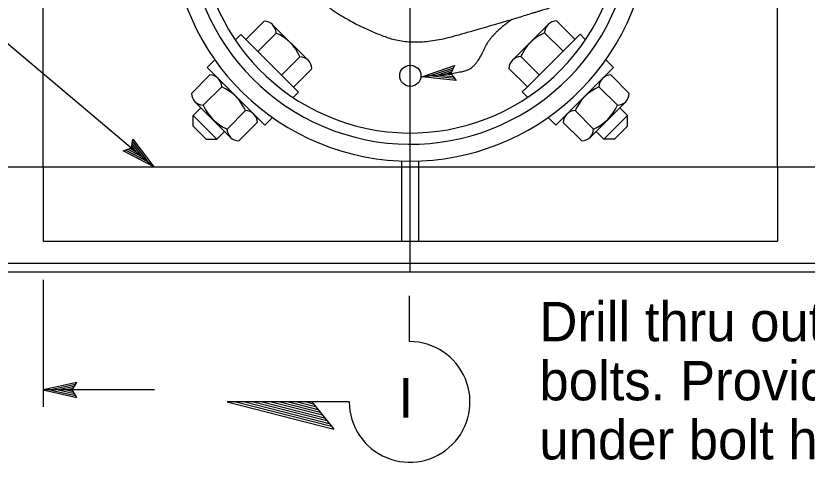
# Model space of a CAD drawing. Extents: x -893 to 867, y -474 to 712.
# Drawn here: x -694.7 to -554, y 376.2 to 455.5 of the extents above; entities that cross this region are included whole.
import ezdxf

# ---------------------------------------------------------------- set-up
doc = ezdxf.new("R2010")
doc.units = 0
for name, color, linetype in [('str_Center-Line-A', 7, 'Continuous'), ('str_Dimensions-A', 7, 'Continuous'), ('str_Misc-Steel-B', 7, 'Continuous'), ('str_Misc-Steel-D', 7, 'Continuous'), ('str_Misc-Steel-E', 7, 'Continuous'), ('str_Text-A', 7, 'Continuous')]:
    doc.layers.add(name, color=color, linetype=linetype)

msp = doc.modelspace()

# ---------------------------------------------------------------- linework, layer by layer
at = {"layer": 'str_Center-Line-A'}
msp.add_line((-624.57, 410.02), (-624.57, 544.65), dxfattribs=at)
at = {"layer": 'str_Dimensions-A'}
for p, q in [((-726.88, 476.46), (-670.15, 428.71)), ((-622.54, 444.71), (-616.72, 446.7)), ((-621.15, 444.87), (-616.91, 446.32)), ((-619.79, 445.01), (-617.05, 445.95)), ((-616.72, 446.7), (-617.37, 445.29)), ((-616.72, 446.7), (-616.72, 446.7)), ((-616.42, 444.04), (-622.54, 444.71)), ((-622.54, 444.71), (-622.54, 444.71)), ((-616.68, 444.37), (-621.16, 444.86)), ((-616.95, 444.71), (-619.79, 445.01)), ((-618.42, 445.17), (-617.25, 445.57)), ((-617.16, 445.03), (-618.42, 445.17)), ((-617.37, 445.29), (-616.42, 444.04)), ((-616.42, 444.04), (-616.42, 444.04)), ((-674.13, 432.05), (-673.88, 433.59)), ((-673.94, 433.18), (-671.2, 429.59)), ((-673.88, 433.59), (-673.88, 433.59)), ((-673.88, 433.59), (-670.15, 428.71)), ((-675.6, 431.55), (-674.13, 432.05)), ((-672.26, 430.49), (-674.83, 431.83)), ((-673.32, 431.38), (-674.42, 431.95)), ((-674.08, 432.38), (-673.32, 431.38)), ((-673.99, 432.76), (-672.26, 430.49)), ((-670.15, 428.71), (-675.6, 431.55)), ((-675.6, 431.55), (-675.6, 431.55)), ((-671.22, 429.6), (-675.19, 431.68)), ((-670.15, 428.71), (-670.15, 428.71)), ((-689.83, 408.6), (-689.83, 386.03)), ((-683.83, 390.37), (-689.83, 389.03)), ((-684.04, 390.01), (-688.45, 389.03)), ((-684.28, 389.65), (-687.06, 389.03)), ((-684.63, 389.03), (-683.83, 390.37)), ((-683.83, 390.37), (-683.83, 390.37)), ((-670.01, 389.03), (-689.83, 389.03)), ((-689.83, 389.03), (-689.83, 389.03)), ((-689.83, 389.03), (-683.83, 387.7)), ((-688.44, 389.02), (-684.06, 388.06)), ((-687.06, 389.03), (-684.24, 388.4)), ((-684.45, 389.31), (-685.68, 389.03)), ((-685.68, 389.03), (-684.47, 388.76)), ((-683.83, 387.7), (-684.63, 389.03)), ((-683.83, 387.7), (-683.83, 387.7))]:
    msp.add_line(p, q, dxfattribs=at)
for points in [[(-651.09, 470.23), (-642.07, 459), (-633.7, 453.49), (-623.8, 449.97), (-609.71, 453.93), (-601.79, 456.35), (-597.6, 457.68), (-591.66, 458.34), (-579.06, 458.75), (-565.36, 459.61), (-556.69, 460.2), (-547.2, 462.08)], [(-606.53, 454.87), (-610.37, 452.17), (-612.57, 447.11), (-615.1, 445.24), (-622.54, 444.71)]]:
    msp.add_open_spline(points, degree=2, dxfattribs=at)
at = {"layer": 'str_Misc-Steel-B'}
for p, q in [((-689.83, 428.71), (-689.83, 515.71)), ((-559.31, 428.71), (-559.31, 515.71)), ((-650.53, 454.59), (-653.8, 451.33)), ((-598.59, 454.63), (-595.32, 451.36)), ((-642.71, 447.63), (-649.05, 453.96)), ((-600.07, 454), (-606.41, 447.66)), ((-654.71, 452.24), (-655.64, 451.3)), ((-653.8, 451.33), (-654.71, 452.24)), ((-648.42, 452.48), (-651.69, 449.22)), ((-594.41, 452.27), (-603.77, 442.91)), ((-600.7, 452.52), (-597.43, 449.25)), ((-594.41, 452.27), (-593.48, 451.34)), ((-644.44, 441.97), (-653.8, 451.33)), ((-660.69, 446.35), (-659.31, 447.73)), ((-644.2, 448.26), (-647.46, 444.99)), ((-604.93, 448.29), (-601.66, 445.03)), ((-588.45, 446.35), (-589.82, 447.73)), ((-660.69, 446.35), (-651.33, 437)), ((-642.09, 446.14), (-645.35, 442.88)), ((-607.04, 446.18), (-603.77, 442.91)), ((-589.36, 445.44), (-588.45, 446.35)), ((-663.47, 441.75), (-660.2, 445.02)), ((-598.72, 436.09), (-589.36, 445.44)), ((-585.66, 441.75), (-588.93, 445.02)), ((-661.36, 439.64), (-658.09, 442.91)), ((-644.44, 441.97), (-645.38, 441.04)), ((-603.77, 442.91), (-604.68, 442)), ((-604.68, 442), (-603.75, 441.07)), ((-587.78, 439.64), (-591.04, 442.91)), ((-662.84, 440.27), (-656.5, 433.93)), ((-592.63, 433.93), (-586.29, 440.27)), ((-661.77, 439.2), (-663.17, 437.8)), ((-587.36, 439.2), (-585.96, 437.8)), ((-663.17, 435.93), (-663.17, 437.8)), ((-658.97, 433.6), (-663.17, 437.8)), ((-657.13, 435.41), (-653.87, 438.68)), ((-650.42, 436.09), (-649.04, 437.46)), ((-598.72, 436.09), (-600.09, 437.46)), ((-592, 435.41), (-595.27, 438.68)), ((-585.96, 437.8), (-590.16, 433.6)), ((-585.96, 435.93), (-585.96, 437.8)), ((-660.84, 433.6), (-663.17, 435.93)), ((-655.02, 433.3), (-651.76, 436.57)), ((-651.33, 437), (-650.42, 436.09)), ((-594.11, 433.3), (-597.38, 436.57)), ((-585.96, 435.93), (-588.29, 433.6)), ((-657.57, 435), (-658.97, 433.6)), ((-591.56, 435), (-590.16, 433.6)), ((-660.84, 433.6), (-658.97, 433.6)), ((-588.29, 433.6), (-590.16, 433.6)), ((-626.07, 415.46), (-626.07, 429.72)), ((-623.07, 415.46), (-623.07, 429.72)), ((-689.83, 428.71), (-689.83, 415.46)), ((-559.31, 428.71), (-559.31, 415.46)), ((-689.83, 415.46), (-559.31, 415.46))]:
    msp.add_line(p, q, dxfattribs=at)
msp.add_circle((-624.57, 444.88), 1.88, dxfattribs=at)
for centre, radius, start, end in [((-624.57, 472.21), 42.5, 163.1799, 65.162), ((-650.57, 452.45), 2.15, 0.9647, 89.0353), ((-598.55, 452.48), 2.15, 90.9647, 179.0353), ((-651.63, 445.05), 8.09, 23.3259, 66.6741), ((-597.5, 445.09), 8.09, 113.3259, 156.6741), ((-644.23, 446.11), 2.15, 0.9647, 89.0353), ((-604.89, 446.14), 2.15, 90.9647, 179.0353), ((-660.24, 442.87), 2.15, 0.9647, 89.0353), ((-588.89, 442.87), 2.15, 90.9647, 179.0353), ((-661.32, 441.79), 2.15, 180.9647, 269.0353), ((-661.29, 435.48), 8.09, 23.3259, 66.6741), ((-587.84, 435.48), 8.09, 113.3259, 156.6741), ((-587.81, 441.79), 2.15, 270.9647, 359.0353), ((-653.93, 442.84), 8.09, 203.3259, 246.6741), ((-595.2, 442.84), 8.09, 293.3259, 336.6741), ((-653.9, 436.53), 2.15, 0.9647, 89.0353), ((-595.23, 436.53), 2.15, 90.9647, 179.0353), ((-654.99, 435.45), 2.15, 180.9647, 269.0353), ((-594.15, 435.45), 2.15, 270.9647, 359.0353)]:
    msp.add_arc(centre, radius, start, end, dxfattribs=at)
at = {"layer": 'str_Misc-Steel-D'}
for p, q in [((-760.57, 428.71), (-500.57, 428.71)), ((-760.18, 411.56), (-500.57, 411.56)), ((-760.57, 410.02), (-500.57, 410.02))]:
    msp.add_line(p, q, dxfattribs=at)
at = {"layer": 'str_Misc-Steel-E'}
for radius, start, end in [(39.5, 161.8608, 66.0217), (37.5, 160.8579, 66.6948)]:
    msp.add_arc((-624.57, 472.21), radius, start, end, dxfattribs=at)
at = {"layer": 'str_Text-A'}
for p, q in [((-624.69, 397.62), (-624.69, 405.77)), ((-657.11, 386.9), (-638.16, 382.07)), ((-635.41, 386.9), (-657.11, 386.9)), ((-655.55, 386.9), (-638.57, 382.57)), ((-654, 386.9), (-638.97, 383.07)), ((-652.44, 386.9), (-639.38, 383.57)), ((-650.88, 386.9), (-639.79, 384.08)), ((-649.32, 386.9), (-640.19, 384.58)), ((-647.76, 386.9), (-640.6, 385.08)), ((-646.2, 386.9), (-641, 385.58)), ((-644.65, 386.9), (-641.41, 386.08)), ((-643.09, 386.9), (-641.81, 386.58)), ((-642.08, 386.9), (-638.16, 382.07))]:
    msp.add_line(p, q, dxfattribs=at)
msp.add_arc((-624.69, 386.9), 10.72, 180, 90.0005, dxfattribs=at)

# ---------------------------------------------------------------- texts
for s, p in [('Drill thru outer collar and post wall for', (-601.63, 397.68)), ('bolts. Provide hardened contoured washers', (-601.63, 387.18)), ('I', (-626.66, 384.13)), ('under bolt head and nut. Hardened contoured', (-601.63, 376.68))]:
    msp.add_text(s, height=7, dxfattribs=at).set_placement(p)

doc.saveas('drawing.dxf')
